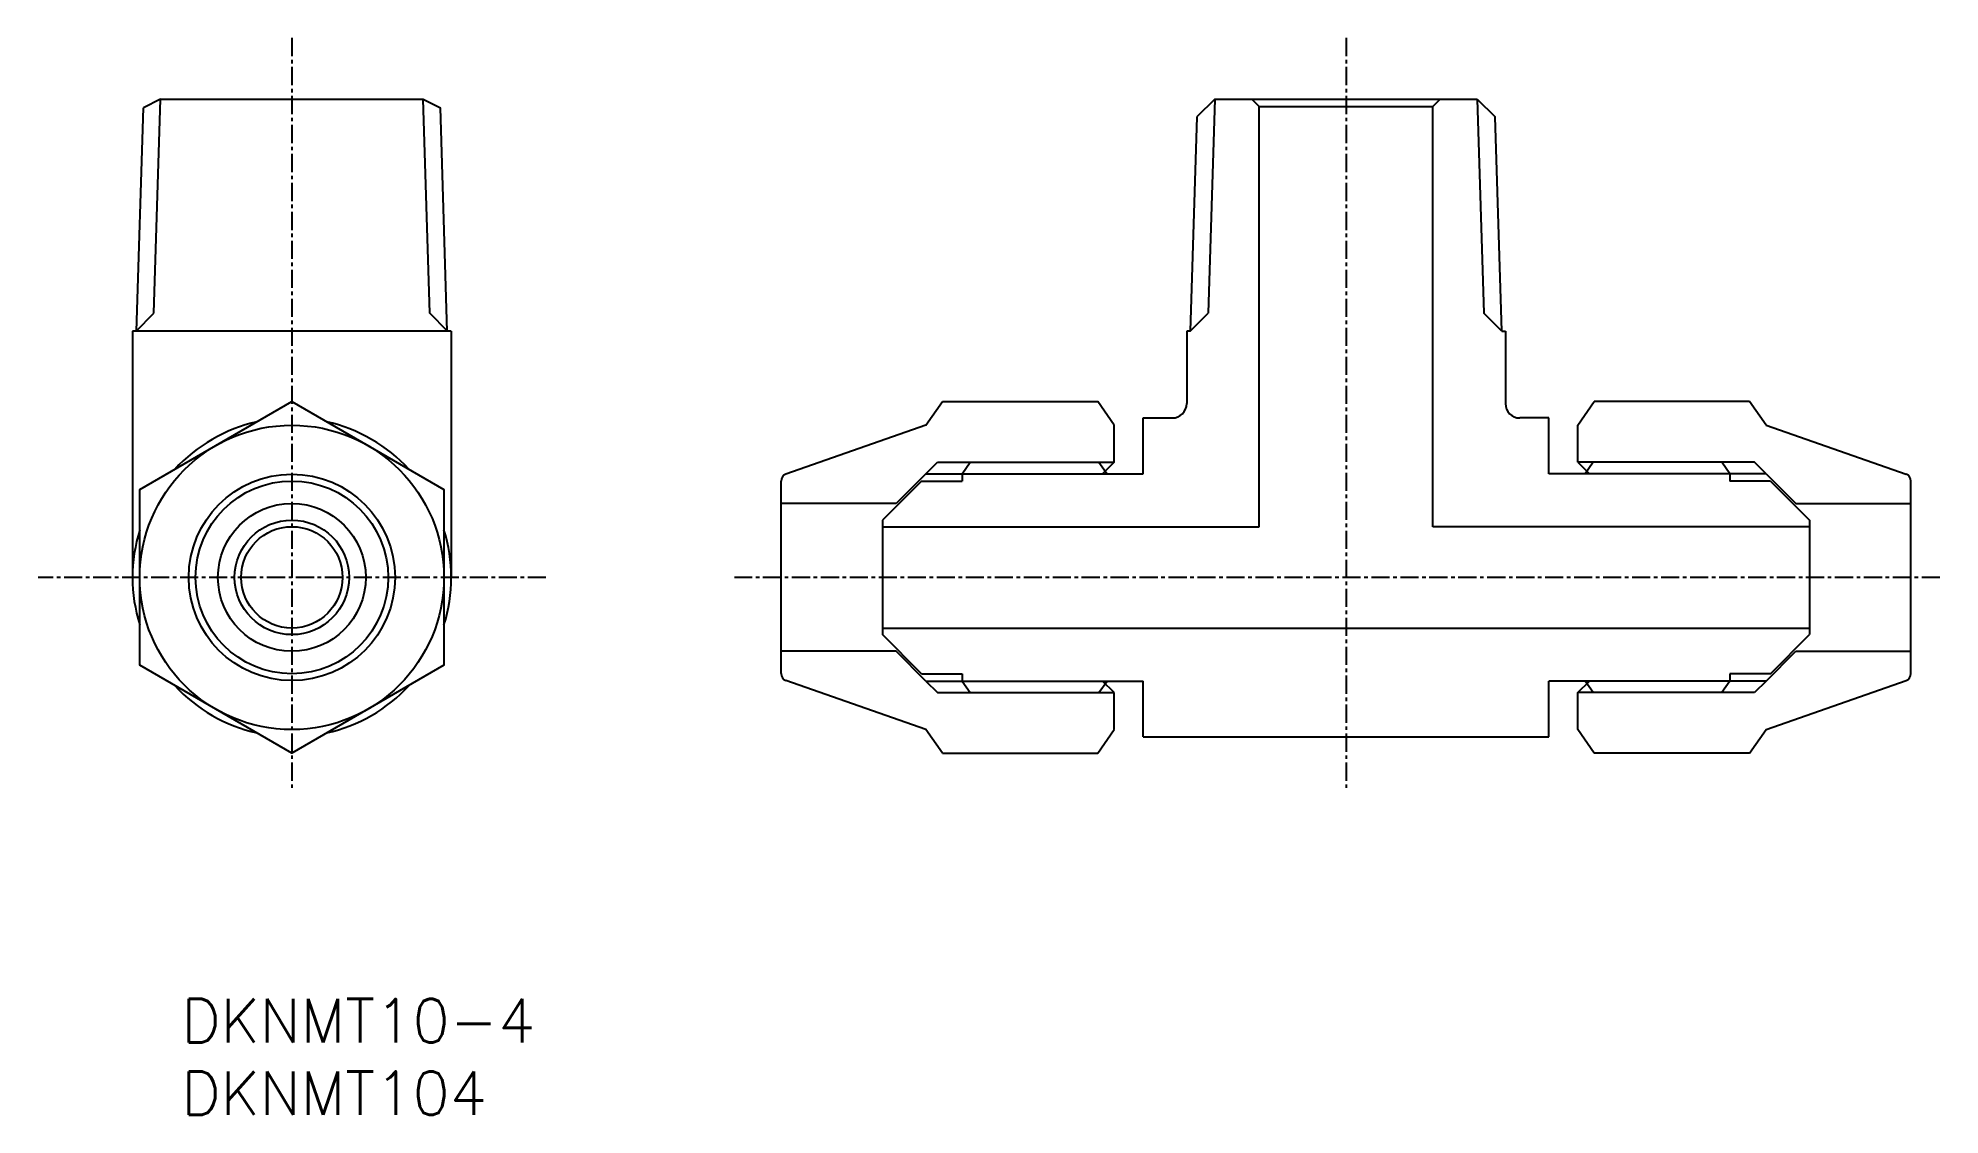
# Model space of a CAD drawing. Extents: x 68 to 199, y 74 to 148.
import ezdxf
from ezdxf.enums import TextEntityAlignment as Align

# ---------------------------------------------------------------- set-up
doc = ezdxf.new("R2010")
doc.units = 0
doc.linetypes.add('CENTER', pattern=[2, 1.25, -0.25, 0.25, -0.25])
doc.layers.get('0').update_dxf_attribs({"linetype": 'CONTINUOUS'})
doc.layers.add('CENTER', color=1, linetype='CENTER')
doc.styles.get("Standard").update_dxf_attribs({"font": 'txt.shx', "bigfont": 'extfont.shx'})

msp = doc.modelspace()

# ---------------------------------------------------------------- linework, layer by layer
at = {"color": 7, "linetype": 'CONTINUOUS'}
for p, q in [((74.96, 127.72), (75.44, 143.11)), ((76.62, 143.72), (75.44, 143.11)), ((76.62, 143.72), (94.74, 143.72)), ((94.74, 143.72), (95.93, 143.11)), ((96.41, 127.72), (95.93, 143.11)), ((149.4, 143.72), (148.16, 142.49)), ((149.4, 143.72), (167.5, 143.72)), ((152.45, 143.22), (151.95, 143.72)), ((152.45, 143.22), (164.45, 143.22)), ((152.45, 114.22), (152.45, 143.22)), ((164.45, 143.22), (164.95, 143.72)), ((164.45, 114.22), (164.45, 143.22)), ((167.5, 143.72), (168.74, 142.49)), ((148.16, 142.49), (147.7, 127.72)), ((169.2, 127.72), (168.74, 142.49)), ((74.68, 127.72), (74.68, 110.72)), ((96.68, 127.72), (74.68, 127.72)), ((96.68, 127.72), (96.68, 110.72)), ((147.45, 127.72), (147.45, 122.72)), ((147.7, 127.72), (147.45, 127.72)), ((169.2, 127.72), (169.45, 127.72)), ((169.45, 127.72), (169.45, 122.72)), ((129.45, 121.22), (130.59, 122.85)), ((130.59, 122.85), (141.31, 122.85)), ((142.45, 121.22), (141.31, 122.85)), ((174.45, 121.22), (175.59, 122.85)), ((186.31, 122.85), (175.59, 122.85)), ((187.45, 121.22), (186.31, 122.85)), ((129.45, 121.22), (119.78, 117.84)), ((142.45, 118.67), (142.45, 121.22)), ((144.45, 121.72), (146.45, 121.72)), ((144.45, 117.87), (144.45, 121.72)), ((172.45, 121.72), (170.45, 121.72)), ((172.45, 117.87), (172.45, 121.72)), ((174.45, 118.67), (174.45, 121.22)), ((187.45, 121.22), (197.11, 117.84)), ((129.45, 117.87), (130.25, 118.67)), ((131.95, 117.87), (132.51, 118.67)), ((132.51, 118.67), (141.39, 118.67)), ((141.39, 118.67), (141.95, 117.87)), ((142.45, 118.67), (141.65, 117.87)), ((174.45, 118.67), (175.25, 117.87)), ((175.51, 118.67), (174.95, 117.87)), ((184.39, 118.67), (175.51, 118.67)), ((184.95, 117.87), (184.39, 118.67)), ((187.45, 117.87), (186.65, 118.67)), ((119.45, 104.08), (119.45, 117.37)), ((129.15, 117.37), (126.45, 114.67)), ((129.45, 117.87), (127.4, 115.82)), ((129.15, 117.37), (131.95, 117.37)), ((129.45, 117.87), (141.65, 117.87)), ((131.95, 117.87), (131.95, 117.37)), ((131.95, 117.87), (144.45, 117.87)), ((184.95, 117.87), (172.45, 117.87)), ((187.45, 117.87), (175.25, 117.87)), ((184.95, 117.87), (184.95, 117.37)), ((187.75, 117.37), (184.95, 117.37)), ((187.45, 117.87), (189.5, 115.82)), ((187.75, 117.37), (190.45, 114.67)), ((197.45, 104.08), (197.45, 117.37)), ((127.4, 115.82), (119.45, 115.82)), ((189.5, 115.82), (197.45, 115.82)), ((126.45, 114.67), (126.45, 106.77)), ((126.45, 114.22), (152.45, 114.22)), ((190.45, 114.22), (164.45, 114.22)), ((190.45, 114.67), (190.45, 106.77)), ((126.45, 107.22), (190.45, 107.22)), ((129.15, 104.07), (126.45, 106.77)), ((187.75, 104.07), (190.45, 106.77)), ((127.4, 105.62), (119.45, 105.62)), ((129.45, 103.57), (127.4, 105.62)), ((187.45, 103.57), (189.5, 105.62)), ((189.5, 105.62), (197.45, 105.62)), ((129.15, 104.07), (131.95, 104.07)), ((131.95, 104.07), (131.95, 103.57)), ((187.75, 104.07), (184.95, 104.07)), ((184.95, 104.07), (184.95, 103.57)), ((129.45, 100.22), (119.78, 103.61)), ((129.45, 103.57), (141.65, 103.57)), ((129.45, 103.57), (130.25, 102.77)), ((131.95, 103.57), (144.45, 103.57)), ((131.95, 103.57), (132.51, 102.77)), ((132.51, 102.77), (141.39, 102.77)), ((141.39, 102.77), (141.95, 103.57)), ((142.45, 102.77), (141.65, 103.57)), ((142.45, 100.22), (142.45, 102.77)), ((144.45, 99.72), (144.45, 103.57)), ((172.45, 99.72), (172.45, 103.57)), ((184.95, 103.57), (172.45, 103.57)), ((174.45, 102.77), (175.25, 103.57)), ((174.45, 100.22), (174.45, 102.77)), ((175.51, 102.77), (174.95, 103.57)), ((187.45, 103.57), (175.25, 103.57)), ((184.39, 102.77), (175.51, 102.77)), ((184.95, 103.57), (184.39, 102.77)), ((187.45, 103.57), (186.65, 102.77)), ((187.45, 100.22), (197.11, 103.61)), ((130.59, 98.6), (129.45, 100.22)), ((141.31, 98.6), (142.45, 100.22)), ((175.59, 98.6), (174.45, 100.22)), ((186.31, 98.6), (187.45, 100.22)), ((130.59, 98.6), (141.31, 98.6)), ((144.45, 99.72), (172.45, 99.72)), ((186.31, 98.6), (175.59, 98.6))]:
    msp.add_line(p, q, dxfattribs=at)
at = {"color": 3, "linetype": 'CONTINUOUS'}
for p, q in [((76.16, 128.95), (76.62, 143.72)), ((95.21, 128.95), (94.74, 143.72)), ((149.4, 143.72), (148.94, 128.96)), ((167.5, 143.72), (167.96, 128.96)), ((74.93, 127.72), (76.16, 128.95)), ((96.43, 127.72), (95.2, 128.96)), ((147.7, 127.72), (148.94, 128.96)), ((169.2, 127.72), (167.96, 128.96)), ((130.25, 118.67), (142.45, 118.67)), ((186.65, 118.67), (174.45, 118.67)), ((130.25, 102.77), (142.45, 102.77)), ((186.65, 102.77), (174.45, 102.77))]:
    msp.add_line(p, q, dxfattribs=at)
at = {"color": 7, "linetype": 'CONTINUOUS'}
msp.add_lwpolyline([(85.68, 122.85), (96.18, 116.79), (96.18, 104.66), (85.68, 98.6), (75.18, 104.66), (75.18, 116.79)], close=True, dxfattribs=at)
for radius in [10.5, 7.12, 6.65, 5.1, 3.95, 3.5]:
    msp.add_circle((85.68, 110.72), radius, dxfattribs=at)
for centre, radius, start, end in [((146.45, 122.72), 1, 270, 0), ((170.45, 122.72), 1, 180, 270), ((85.68, 110.72), 11, 102.6586, 137.3414), ((85.68, 110.72), 11, 42.6586, 77.3414), ((119.95, 117.37), 0.5, 109.29, 180), ((196.95, 117.37), 0.5, 0, 70.71), ((85.68, 110.72), 11, 162.6586, 197.3414), ((85.68, 110.72), 11, 342.6586, 17.3414), ((119.95, 104.08), 0.5, 180, 250.71), ((196.95, 104.08), 0.5, 289.29, 0), ((85.68, 110.72), 11, 222.6586, 257.3414), ((85.68, 110.72), 11, 282.6586, 317.3414)]:
    msp.add_arc(centre, radius, start, end, dxfattribs=at)
at = {"layer": 'CENTER', "color": 1, "linetype": 'CENTER'}
for p, q in [((85.68, 147.94), (85.68, 96.21)), ((158.45, 147.94), (158.45, 96.21)), ((103.21, 110.72), (68.16, 110.72)), ((199.45, 110.72), (116.24, 110.72))]:
    msp.add_line(p, q, dxfattribs=at)

# ---------------------------------------------------------------- texts
at = {"color": 7, "linetype": 'CONTINUOUS'}
for s, p in [('DKNMT10-4', (78.06, 80.13)), ('DKNMT104', (78.06, 75.13))]:
    msp.add_text(s, height=3, dxfattribs=at).set_placement(p, align=Align.MIDDLE_LEFT)

doc.saveas('drawing.dxf')
